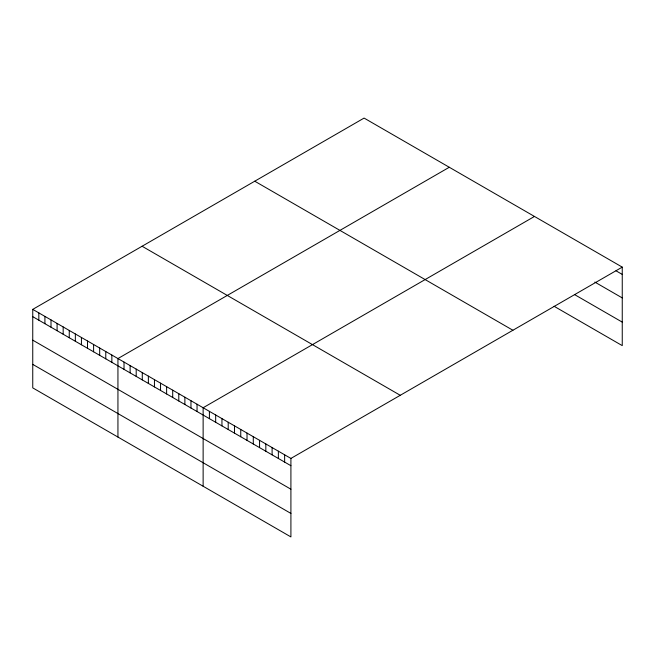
<?xml version="1.0" encoding="UTF-8"?>
<svg xmlns="http://www.w3.org/2000/svg" width="655" height="655" viewBox="0 0 655 655"><rect width="100%" height="100%" fill="white"/><g stroke="black" fill="none" stroke-linecap="round" stroke-linejoin="round"><path stroke-width="0.98" d="M32.75 309.373L290.91 458.426L290.91 536.92L32.75 387.875L32.75 309.373L364.09 118.08L622.25 267.125L622.25 345.627L554.073 306.262M449.281 167.262L117.941 358.563L117.941 437.065M534.48 216.445L203.132 407.746L203.132 486.247M290.91 458.426L622.25 267.125M615.978 270.793L622.25 274.412M594.822 282.076L622.25 297.91M574.443 294.521L622.25 322.121M254.746 181.206L512.906 330.251M142.094 246.247L400.254 395.293M32.75 316.668L290.91 465.713M32.75 340.166L290.91 489.211M32.75 364.377L290.91 513.422M284.638 454.799L284.638 462.094M278.367 451.18L278.367 458.475M272.103 447.561L272.103 454.857M265.832 443.943L265.832 451.238M259.56 440.324L259.56 447.619M253.288 436.705L253.288 444M247.025 433.086L247.025 440.373M240.753 429.467L240.753 436.754M234.482 425.848L234.482 433.135M228.21 422.229L228.21 429.516M221.947 418.602L221.947 425.897M215.675 414.983L215.675 422.279M209.403 411.365L209.403 418.66M197.049 404.233L197.049 411.528M190.965 400.721L190.965 408.016M184.882 397.208L184.882 404.495M178.79 393.696L178.79 400.983M172.707 390.183L172.707 397.47M166.624 386.671L166.624 393.958M160.541 383.15L160.541 390.445M154.449 379.638L154.449 386.933M148.366 376.126L148.366 383.421M142.282 372.613L142.282 379.908M136.199 369.101L136.199 376.396M130.116 365.588L130.116 372.883M124.024 362.076L124.024 369.363M111.858 355.051L111.858 362.338M105.774 351.538L105.774 358.825M99.683 348.026L99.683 355.313M93.599 344.505L93.599 351.8M87.516 340.993L87.516 348.288M81.433 337.481L81.433 344.776M75.35 333.968L75.35 341.263M69.258 330.456L69.258 337.751M63.175 326.943L63.175 334.23M57.091 323.431L57.091 330.718M51.008 319.918L51.008 327.205M44.917 316.406L44.917 323.693M38.833 312.894L38.833 320.18"/></g></svg>
